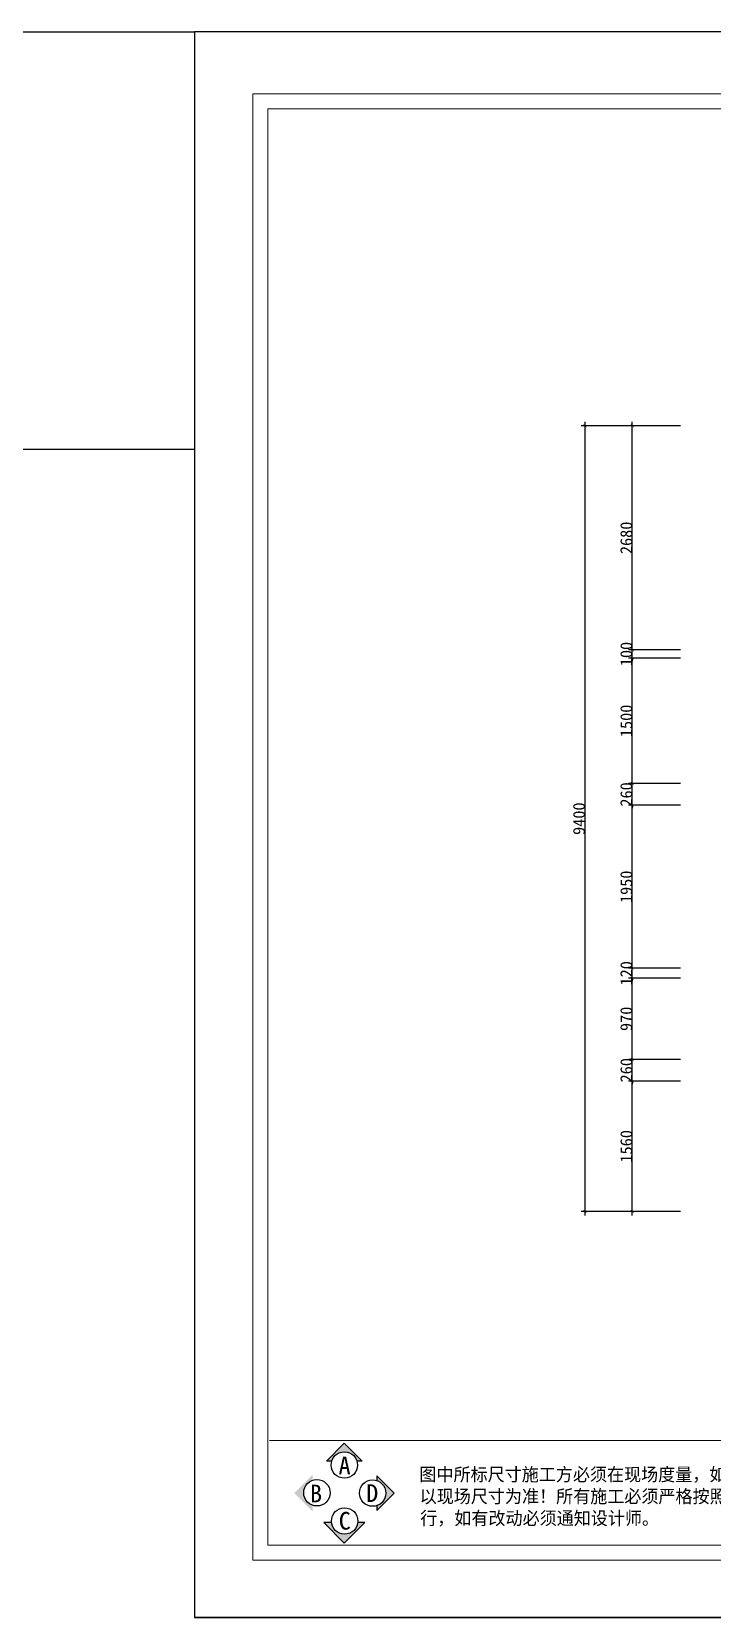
# Model space of a CAD drawing. Header units: inches. Extents: x 1174834 to 1369688, y -175882 to -108740.
# Drawn here: x 1272259 to 1280407, y -175882 to -156912 of the extents above; entities that cross this region are included whole.
import ezdxf

# ---------------------------------------------------------------- set-up
doc = ezdxf.new("R2010")
doc.units = ezdxf.units.IN
doc.header["$LTSCALE"] = 500
doc.header["$MEASUREMENT"] = 0
for name, color, linetype in [('SH-尺寸标注', 32, 'Continuous'), ('WALL', 255, 'Continuous'), ('填充', 251, 'Continuous'), ('家具', 2, 'Continuous')]:
    doc.layers.add(name, color=color, linetype=linetype)
doc.layers.add('填充线', color=143, linetype='Continuous', lineweight=9)
doc.dimstyles.new('D_20_2.35', dxfattribs={"dimtxt": 142.857143, "dimasz": 35.714286, "dimexe": 47.619048, "dimexo": 0, "dimgap": 0, "dimtad": 1, "dimdec": 0, "dimzin": 1, "dimdsep": 46, "dimtxsty": 'Standard', "dimblk": 'ARCHTICK', "dimcen": 0.09, "dimdle": 47.619048, "dimclrd": 252, "dimclre": 252, "dimclrt": 134, "dimadec": 0, "dimazin": 0, "dimtfac": 1, "dimtdec": 4, "dimtix": 1, "dimtmove": 2, "dimatfit": 3, "dimfxl": 1, "dimtolj": 1, "dimtzin": 0, "dimarcsym": 0})

# ---------------------------------------------------------------- blocks, each defined once
blk = doc.blocks.new('_ArchTick')
at = {"color": 0, "linetype": 'ByBlock', "const_width": 0.15}
blk.add_lwpolyline([(-0.5, -0.5), (0.5, 0.5)], dxfattribs=at)
blk = doc.blocks.new('*D131')
at = {"layer": 'Defpoints', "color": 0, "linetype": 'Continuous', "lineweight": -3, "transparency": 16777216}
for p in [(1279449, -169467), (1280027, -169467), (1280027, -171027)]:
    blk.add_point(p, dxfattribs=at)
at = {"layer": 'SH-尺寸标注', "color": 252, "linetype": 'Continuous', "lineweight": -2, "transparency": 16777216}
for p, q in [((1280027, -169467), (1279402, -169467)), ((1279449, -171075), (1279449, -169420)), ((1280027, -171027), (1279402, -171027))]:
    blk.add_line(p, q, dxfattribs=at)
at = {"layer": 'SH-尺寸标注', "color": 252, "linetype": 'Continuous', "lineweight": -2, "transparency": 16777216, "xscale": 35.71428581050463, "yscale": 35.71428581050463, "zscale": 35.71428581050463}
for p, rotation in [((1279449, -169467), 90), ((1279449, -171027), 270)]:
    blk.add_blockref('_ArchTick', p, dxfattribs=dict(at, rotation=rotation))
at = {"layer": 'SH-尺寸标注', "color": 134, "linetype": 'Continuous', "transparency": 16777216, "insert": (1279378, -170247), "char_height": 142.9, "attachment_point": 5, "rotation": 90}
blk.add_mtext('\\A1;1560', dxfattribs=at)
blk = doc.blocks.new('*D132')
at = {"layer": 'Defpoints', "color": 0, "linetype": 'Continuous', "lineweight": -3, "transparency": 16777216}
for p in [(1279449, -169207), (1280027, -169207), (1280027, -169467)]:
    blk.add_point(p, dxfattribs=at)
at = {"layer": 'SH-尺寸标注', "color": 252, "linetype": 'Continuous', "lineweight": -2, "transparency": 16777216}
for p, q in [((1280027, -169207), (1279402, -169207)), ((1279449, -169207), (1279449, -169172)), ((1279449, -169467), (1279449, -169207)), ((1280027, -169467), (1279402, -169467)), ((1279449, -169467), (1279449, -169503))]:
    blk.add_line(p, q, dxfattribs=at)
at = {"layer": 'SH-尺寸标注', "color": 252, "linetype": 'Continuous', "lineweight": -2, "transparency": 16777216, "xscale": 35.71428581050463, "yscale": 35.71428581050463, "zscale": 35.71428581050463}
for p, rotation in [((1279449, -169207), 270), ((1279449, -169467), 90)]:
    blk.add_blockref('_ArchTick', p, dxfattribs=dict(at, rotation=rotation))
at = {"layer": 'SH-尺寸标注', "color": 134, "linetype": 'Continuous', "transparency": 16777216, "insert": (1279378, -169337), "char_height": 142.9, "attachment_point": 5, "rotation": 90}
blk.add_mtext('\\A1;260', dxfattribs=at)
blk = doc.blocks.new('*D133')
at = {"layer": 'Defpoints', "color": 0, "linetype": 'Continuous', "lineweight": -3, "transparency": 16777216}
for p in [(1279449, -168237), (1280027, -168237), (1280027, -169207)]:
    blk.add_point(p, dxfattribs=at)
at = {"layer": 'SH-尺寸标注', "color": 252, "linetype": 'Continuous', "lineweight": -2, "transparency": 16777216}
for p, q in [((1280027, -168237), (1279402, -168237)), ((1279449, -169255), (1279449, -168190)), ((1280027, -169207), (1279402, -169207))]:
    blk.add_line(p, q, dxfattribs=at)
at = {"layer": 'SH-尺寸标注', "color": 252, "linetype": 'Continuous', "lineweight": -2, "transparency": 16777216, "xscale": 35.71428581050463, "yscale": 35.71428581050463, "zscale": 35.71428581050463}
for p, rotation in [((1279449, -168237), 90), ((1279449, -169207), 270)]:
    blk.add_blockref('_ArchTick', p, dxfattribs=dict(at, rotation=rotation))
at = {"layer": 'SH-尺寸标注', "color": 134, "linetype": 'Continuous', "transparency": 16777216, "insert": (1279378, -168722), "char_height": 142.9, "attachment_point": 5, "rotation": 90}
blk.add_mtext('\\A1;970', dxfattribs=at)
blk = doc.blocks.new('*D134')
at = {"layer": 'Defpoints', "color": 0, "linetype": 'Continuous', "lineweight": -3, "transparency": 16777216}
for p in [(1279449, -168117), (1280027, -168117), (1280027, -168237)]:
    blk.add_point(p, dxfattribs=at)
at = {"layer": 'SH-尺寸标注', "color": 252, "linetype": 'Continuous', "lineweight": -2, "transparency": 16777216}
for p, q in [((1280027, -168117), (1279402, -168117)), ((1280027, -168237), (1279402, -168237)), ((1279449, -168117), (1279449, -168082)), ((1279449, -168237), (1279449, -168117)), ((1279449, -168237), (1279449, -168273))]:
    blk.add_line(p, q, dxfattribs=at)
at = {"layer": 'SH-尺寸标注', "color": 252, "linetype": 'Continuous', "lineweight": -2, "transparency": 16777216, "xscale": 35.71428581050463, "yscale": 35.71428581050463, "zscale": 35.71428581050463}
for p, rotation in [((1279449, -168117), 270), ((1279449, -168237), 90)]:
    blk.add_blockref('_ArchTick', p, dxfattribs=dict(at, rotation=rotation))
at = {"layer": 'SH-尺寸标注', "color": 134, "linetype": 'Continuous', "transparency": 16777216, "insert": (1279378, -168177), "char_height": 142.9, "attachment_point": 5, "rotation": 90}
blk.add_mtext('\\A1;120', dxfattribs=at)
blk = doc.blocks.new('*D135')
at = {"layer": 'Defpoints', "color": 0, "linetype": 'Continuous', "lineweight": -3, "transparency": 16777216}
for p in [(1279449, -166167), (1280027, -166167), (1280027, -168117)]:
    blk.add_point(p, dxfattribs=at)
at = {"layer": 'SH-尺寸标注', "color": 252, "linetype": 'Continuous', "lineweight": -2, "transparency": 16777216}
for p, q in [((1280027, -166167), (1279402, -166167)), ((1279449, -168165), (1279449, -166120)), ((1280027, -168117), (1279402, -168117))]:
    blk.add_line(p, q, dxfattribs=at)
at = {"layer": 'SH-尺寸标注', "color": 252, "linetype": 'Continuous', "lineweight": -2, "transparency": 16777216, "xscale": 35.71428581050463, "yscale": 35.71428581050463, "zscale": 35.71428581050463}
for p, rotation in [((1279449, -166167), 90), ((1279449, -168117), 270)]:
    blk.add_blockref('_ArchTick', p, dxfattribs=dict(at, rotation=rotation))
at = {"layer": 'SH-尺寸标注', "color": 134, "linetype": 'Continuous', "transparency": 16777216, "insert": (1279378, -167142), "char_height": 142.9, "attachment_point": 5, "rotation": 90}
blk.add_mtext('\\A1;1950', dxfattribs=at)
blk = doc.blocks.new('*D136')
at = {"layer": 'Defpoints', "color": 0, "linetype": 'Continuous', "lineweight": -3, "transparency": 16777216}
for p in [(1279449, -165907), (1280027, -165907), (1280027, -166167)]:
    blk.add_point(p, dxfattribs=at)
at = {"layer": 'SH-尺寸标注', "color": 252, "linetype": 'Continuous', "lineweight": -2, "transparency": 16777216}
for p, q in [((1280027, -165907), (1279402, -165907)), ((1279449, -165907), (1279449, -165872)), ((1279449, -166167), (1279449, -165907)), ((1280027, -166167), (1279402, -166167)), ((1279449, -166167), (1279449, -166203))]:
    blk.add_line(p, q, dxfattribs=at)
at = {"layer": 'SH-尺寸标注', "color": 252, "linetype": 'Continuous', "lineweight": -2, "transparency": 16777216, "xscale": 35.71428581050463, "yscale": 35.71428581050463, "zscale": 35.71428581050463}
for p, rotation in [((1279449, -165907), 270), ((1279449, -166167), 90)]:
    blk.add_blockref('_ArchTick', p, dxfattribs=dict(at, rotation=rotation))
at = {"layer": 'SH-尺寸标注', "color": 134, "linetype": 'Continuous', "transparency": 16777216, "insert": (1279378, -166037), "char_height": 142.9, "attachment_point": 5, "rotation": 90}
blk.add_mtext('\\A1;260', dxfattribs=at)
blk = doc.blocks.new('*D137')
at = {"layer": 'Defpoints', "color": 0, "linetype": 'Continuous', "lineweight": -3, "transparency": 16777216}
for p in [(1279449, -164407), (1280027, -164407), (1280027, -165907)]:
    blk.add_point(p, dxfattribs=at)
at = {"layer": 'SH-尺寸标注', "color": 252, "linetype": 'Continuous', "lineweight": -2, "transparency": 16777216}
for p, q in [((1280027, -164407), (1279402, -164407)), ((1279449, -165955), (1279449, -164360)), ((1280027, -165907), (1279402, -165907))]:
    blk.add_line(p, q, dxfattribs=at)
at = {"layer": 'SH-尺寸标注', "color": 252, "linetype": 'Continuous', "lineweight": -2, "transparency": 16777216, "xscale": 35.71428581050463, "yscale": 35.71428581050463, "zscale": 35.71428581050463}
for p, rotation in [((1279449, -164407), 90), ((1279449, -165907), 270)]:
    blk.add_blockref('_ArchTick', p, dxfattribs=dict(at, rotation=rotation))
at = {"layer": 'SH-尺寸标注', "color": 134, "linetype": 'Continuous', "transparency": 16777216, "insert": (1279378, -165157), "char_height": 142.9, "attachment_point": 5, "rotation": 90}
blk.add_mtext('\\A1;1500', dxfattribs=at)
blk = doc.blocks.new('*D138')
at = {"layer": 'Defpoints', "color": 0, "linetype": 'Continuous', "lineweight": -3, "transparency": 16777216}
for p in [(1279449, -164307), (1280027, -164307), (1280027, -164407)]:
    blk.add_point(p, dxfattribs=at)
at = {"layer": 'SH-尺寸标注', "color": 252, "linetype": 'Continuous', "lineweight": -2, "transparency": 16777216}
for p, q in [((1279449, -164307), (1279449, -164272)), ((1280027, -164307), (1279402, -164307)), ((1280027, -164407), (1279402, -164407)), ((1279449, -164407), (1279449, -164307)), ((1279449, -164407), (1279449, -164443))]:
    blk.add_line(p, q, dxfattribs=at)
at = {"layer": 'SH-尺寸标注', "color": 252, "linetype": 'Continuous', "lineweight": -2, "transparency": 16777216, "xscale": 35.71428581050463, "yscale": 35.71428581050463, "zscale": 35.71428581050463}
for p, rotation in [((1279449, -164307), 270), ((1279449, -164407), 90)]:
    blk.add_blockref('_ArchTick', p, dxfattribs=dict(at, rotation=rotation))
at = {"layer": 'SH-尺寸标注', "color": 134, "linetype": 'Continuous', "transparency": 16777216, "insert": (1279378, -164357), "char_height": 142.9, "attachment_point": 5, "rotation": 90}
blk.add_mtext('\\A1;100', dxfattribs=at)
blk = doc.blocks.new('*D139')
at = {"layer": 'Defpoints', "color": 0, "linetype": 'Continuous', "lineweight": -3, "transparency": 16777216}
for p in [(1279449, -161627), (1280027, -161627), (1280027, -164307)]:
    blk.add_point(p, dxfattribs=at)
at = {"layer": 'SH-尺寸标注', "color": 252, "linetype": 'Continuous', "lineweight": -2, "transparency": 16777216}
for p, q in [((1280027, -161627), (1279402, -161627)), ((1279449, -164355), (1279449, -161580)), ((1280027, -164307), (1279402, -164307))]:
    blk.add_line(p, q, dxfattribs=at)
at = {"layer": 'SH-尺寸标注', "color": 252, "linetype": 'Continuous', "lineweight": -2, "transparency": 16777216, "xscale": 35.71428581050463, "yscale": 35.71428581050463, "zscale": 35.71428581050463}
for p, rotation in [((1279449, -161627), 90), ((1279449, -164307), 270)]:
    blk.add_blockref('_ArchTick', p, dxfattribs=dict(at, rotation=rotation))
at = {"layer": 'SH-尺寸标注', "color": 134, "linetype": 'Continuous', "transparency": 16777216, "insert": (1279378, -162967), "char_height": 142.9, "attachment_point": 5, "rotation": 90}
blk.add_mtext('\\A1;2680', dxfattribs=at)
blk = doc.blocks.new('*D140')
at = {"layer": 'Defpoints', "color": 0, "linetype": 'Continuous', "lineweight": -3, "transparency": 16777216}
for p in [(1280027, -161627), (1278883, -171027), (1280027, -171027)]:
    blk.add_point(p, dxfattribs=at)
at = {"layer": 'SH-尺寸标注', "color": 252, "linetype": 'Continuous', "lineweight": -2, "transparency": 16777216}
for p, q in [((1280027, -161627), (1278836, -161627)), ((1278883, -161580), (1278883, -171075)), ((1280027, -171027), (1278836, -171027))]:
    blk.add_line(p, q, dxfattribs=at)
at = {"layer": 'SH-尺寸标注', "color": 252, "linetype": 'Continuous', "lineweight": -2, "transparency": 16777216, "xscale": 35.71428581050463, "yscale": 35.71428581050463, "zscale": 35.71428581050463}
for p, rotation in [((1278883, -161627), 90), ((1278883, -171027), 270)]:
    blk.add_blockref('_ArchTick', p, dxfattribs=dict(at, rotation=rotation))
at = {"layer": 'SH-尺寸标注', "color": 134, "linetype": 'Continuous', "transparency": 16777216, "insert": (1278812, -166327), "char_height": 142.9, "attachment_point": 5, "rotation": 90}
blk.add_mtext('\\A1;9400', dxfattribs=at)
blk = doc.blocks.new('grhfgxghd')
at = {"layer": '填充'}
h = blk.add_hatch(color=256, dxfattribs=at)
edge = h.paths.add_edge_path()
edge.add_line((4603.04, -586.82), (4601.8, -586.82))
edge.add_line((4601.8, -586.82), (4606.01, -582.6))
edge.add_line((4606.01, -582.6), (4610.23, -586.82))
edge.add_line((4610.23, -586.82), (4609, -586.82))
edge.add_ellipse((4606.02, -587.69), major_axis=(3.1, 0), ratio=1, start_angle=16.2569, end_angle=163.6607)
edge = h.paths.add_edge_path()
edge.add_line((4617.71, -594.3), (4613.66, -598.36))
edge.add_line((4613.66, -598.36), (4613.66, -597.18))
edge.add_ellipse((4612.65, -594.25), major_axis=(3.1, 0), ratio=1, start_angle=-71.1175, end_angle=-0.0533)
edge.add_ellipse((4612.65, -594.25), major_axis=(-3.1, 0), ratio=1, start_angle=180.0264, end_angle=251.0906)
edge.add_line((4613.66, -591.31), (4613.66, -590.25))
edge.add_line((4613.66, -590.25), (4617.71, -594.3))
edge = h.paths.add_edge_path()
edge.add_ellipse((4599.6, -594.18), major_axis=(3.1, 0), ratio=1, start_angle=179.9724, end_angle=251.2533)
edge.add_line((4598.6, -597.12), (4598.6, -598.6))
edge.add_line((4598.6, -598.6), (4594.31, -594.3))
edge.add_line((4594.31, -594.3), (4598.6, -590.01))
edge.add_line((4598.6, -590.01), (4598.6, -591.24))
edge.add_ellipse((4599.6, -594.18), major_axis=(3.1, 0), ratio=1, start_angle=108.6746, end_angle=179.9555)
edge = h.paths.add_edge_path()
edge.add_line((4601.18, -601.17), (4603.01, -601.17))
edge.add_ellipse((4606.09, -600.8), major_axis=(3.1, 0), ratio=1, start_angle=186.7941, end_angle=353.0374)
edge.add_line((4609.17, -601.17), (4610.84, -601.17))
edge.add_line((4610.84, -601.17), (4606.01, -606))
edge.add_line((4606.01, -606), (4601.18, -601.17))
for p, q in [((4606.01, -582.6), (4601.8, -586.82)), ((4610.23, -586.82), (4606.01, -582.6)), ((4603.04, -586.82), (4601.8, -586.82)), ((4610.23, -586.82), (4609, -586.82)), ((4617.71, -594.3), (4613.66, -590.25)), ((4613.66, -590.25), (4613.66, -591.31)), ((4613.66, -598.36), (4617.71, -594.3)), ((4613.66, -597.18), (4613.66, -598.36)), ((4601.18, -601.17), (4606.01, -606)), ((4603.01, -601.17), (4601.18, -601.17)), ((4606.01, -606), (4610.84, -601.17)), ((4610.84, -601.17), (4609.17, -601.17))]:
    blk.add_line(p, q, dxfattribs=at)
for centre in [(4606.02, -587.69), (4599.6, -594.18), (4612.65, -594.25), (4606.09, -600.8)]:
    blk.add_ellipse(centre, major_axis=(-3.1, 0), ratio=1, start_param=3.141678, end_param=9.424863, dxfattribs=at)
at = {"layer": 'WALL', "color": 4}
for s, p in [('A', (4604.67, -589.87)), ('B', (4597.98, -596.43)), ('D', (4611.14, -596.34)), ('C', (4604.71, -602.81))]:
    blk.add_text(s, height=4.14, dxfattribs=at).set_placement(p)
blk = doc.blocks.new('JNNJ')
at = {"layer": 'WALL', "color": 8, "ltscale": 0.5}
for p, q in [((283797, -80914), (283797, -98160)), ((308185, -80914), (283797, -80914)), ((283797, -98160), (308185, -98160)), ((308185, -98160), (283797, -98160))]:
    blk.add_line(p, q, dxfattribs=at)
at = {"layer": '填充线'}
for p, q in [((284431, -81588), (307456, -81588)), ((284431, -97537), (284431, -81588)), ((284594, -81751), (284594, -97374)), ((307293, -81751), (284594, -81751)), ((307293, -96236), (284612, -96236)), ((284594, -97374), (307293, -97374)), ((284431, -97537), (307456, -97537))]:
    blk.add_line(p, q, dxfattribs=at)
blk = doc.blocks.new('HHYT')
blk.add_blockref('JNNJ', (99287, -17246))
at = {"layer": '填充', "xscale": 46.45337964286096, "yscale": 46.45337964286096, "zscale": 46.45337964286096}
blk.add_blockref('grhfgxghd', (170750, -86449), dxfattribs=at)
at = {"layer": '家具', "color": 8, "width": 1}
for s, p in [('图中所标尺寸施工方必须在现场度量，如有误差', (385532, -113923)), ('行，如有改动必须通知设计师。', (385541, -114399))]:
    blk.add_text(s, height=142.79, dxfattribs=at).set_placement(p)
at = {"layer": '家具', "color": 8}
blk.add_text('以现场尺寸为准！所有施工必须严格按照图纸进', height=142.79, dxfattribs=at).set_placement((385535, -114161))

msp = doc.modelspace()

# ---------------------------------------------------------------- linework, layer by layer
msp.add_lwpolyline([(1269207.4, -156911.5), (1274207.4, -156911.5), (1274207.4, -161911.5), (1269207.4, -161911.5)], close=True)

# ---------------------------------------------------------------- block references
at = {"xscale": 1.1, "yscale": 1.1, "zscale": 1.1}
msp.add_blockref('HHYT', (852815.2, -48936), dxfattribs=at)

# ---------------------------------------------------------------- dimensions: what is measured, and where the dimension line sits
at = {"layer": 'SH-尺寸标注', "color": 252, "linetype": 'Continuous'}
dim = msp.add_aligned_dim(p1=(1280026.6, -161627.4), p2=(1280026.6, -171027.4), distance=-1143.4, dimstyle='D_20_2.35', dxfattribs=at)
dim.commit()
dim.dimension.update_dxf_attribs({"geometry": '*D140', "text_midpoint": (1278811.8, -166327.4)})
for base, p1, p2, picture, middle in [((1279449.1, -161627.4), (1280026.6, -164307.4), (1280026.6, -161627.4), '*D139', (1279377.7, -162967.4)), ((1279449.1, -164307.4), (1280026.6, -164407.4), (1280026.6, -164307.4), '*D138', (1279377.7, -164357.4)), ((1279449.1, -164407.4), (1280026.6, -165907.4), (1280026.6, -164407.4), '*D137', (1279377.7, -165157.4)), ((1279449.1, -165907.4), (1280026.6, -166167.4), (1280026.6, -165907.4), '*D136', (1279377.7, -166037.4)), ((1279449.1, -166167.4), (1280026.6, -168117.4), (1280026.6, -166167.4), '*D135', (1279377.7, -167142.4)), ((1279449.1, -168117.4), (1280026.6, -168237.4), (1280026.6, -168117.4), '*D134', (1279377.7, -168177.4)), ((1279449.1, -168237.4), (1280026.6, -169207.4), (1280026.6, -168237.4), '*D133', (1279377.7, -168722.4)), ((1279449.1, -169207.4), (1280026.6, -169467.4), (1280026.6, -169207.4), '*D132', (1279377.7, -169337.4)), ((1279449.1, -169467.4), (1280026.6, -171027.4), (1280026.6, -169467.4), '*D131', (1279377.7, -170247.4))]:
    dim = msp.add_linear_dim(base=base, p1=p1, p2=p2, angle=270, dimstyle='D_20_2.35', dxfattribs=at)
    dim.commit()
    dim.dimension.update_dxf_attribs({"geometry": picture, "text_midpoint": middle})

doc.saveas('drawing.dxf')
